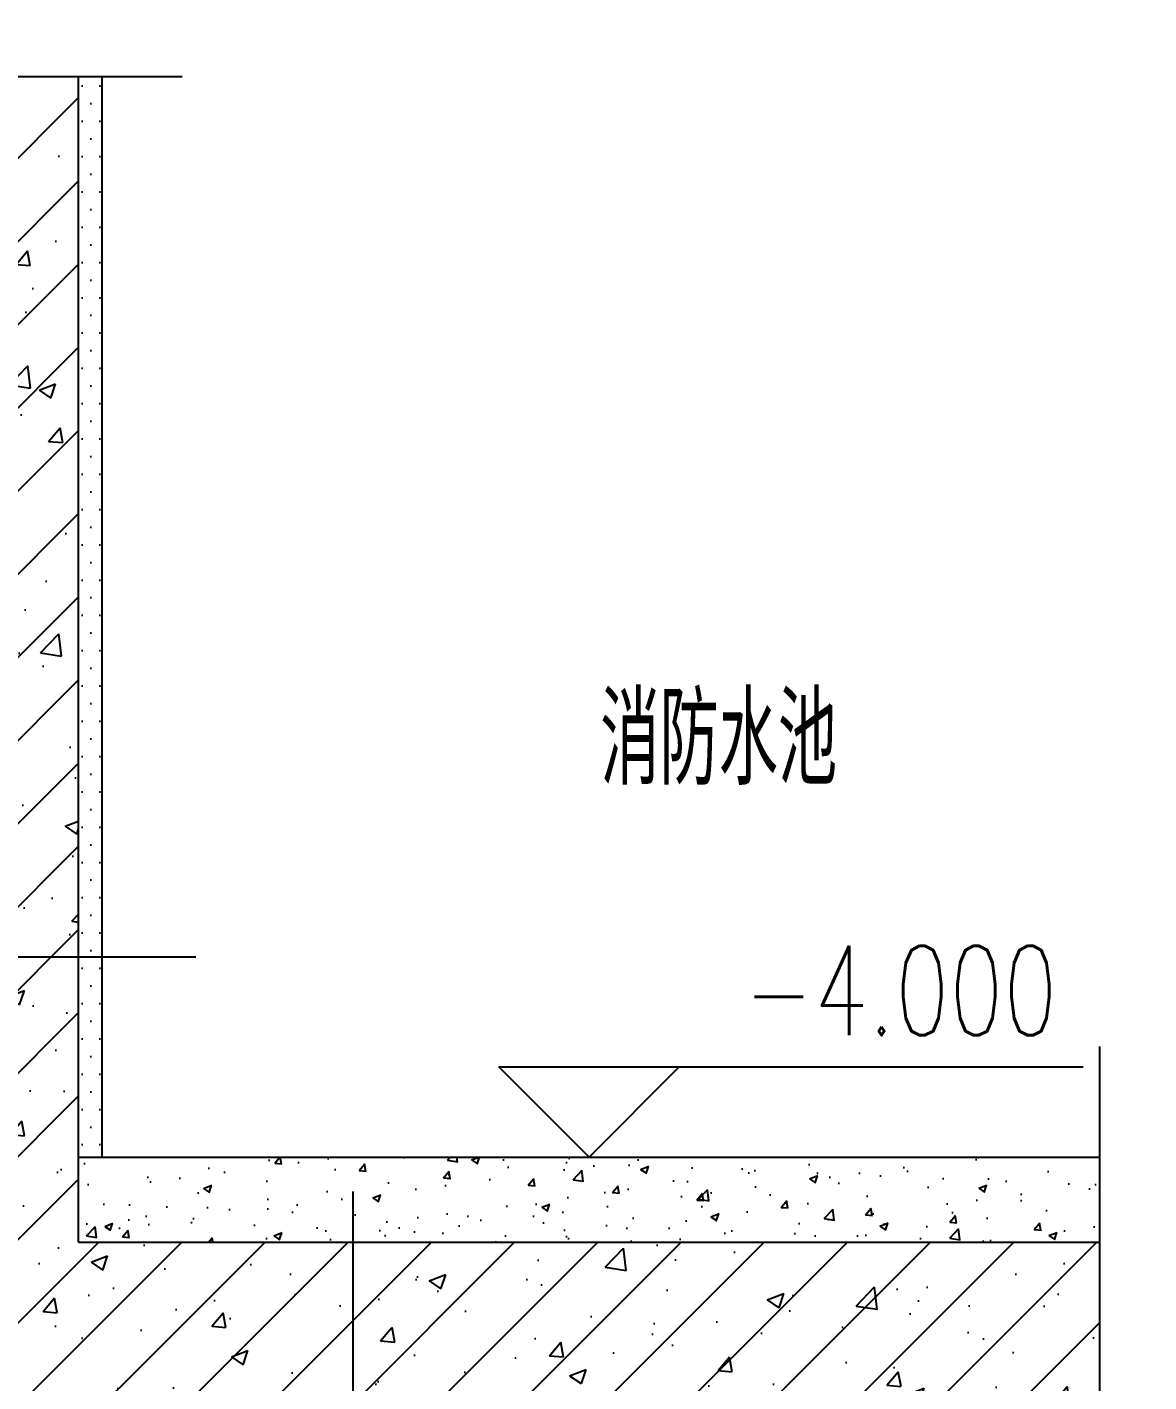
# Model space of a CAD drawing. Extents: x 19098 to 79498, y 3162 to 205862.
# Drawn here: x 62791 to 66524, y 57632 to 62141 of the extents above; entities that cross this region are included whole.
import ezdxf

# ---------------------------------------------------------------- set-up
doc = ezdxf.new("R2010")
doc.units = 0
doc.header["$LTSCALE"] = 1000
doc.header["$MEASUREMENT"] = 0
for name, color, linetype in [('0砼', 8, 'Continuous'), ('AXIS', 3, 'Continuous'), ('DIM_ELEV', 3, 'Continuous'), ('P-KX1', 153, 'Continuous'), ('PUB_DIM', 3, 'Continuous'), ('PUB_TEXT', 7, 'Continuous'), ('STAIR', 2, 'Continuous'), ('ttcc', 8, 'Continuous'), ('WALL', 9, 'Continuous')]:
    doc.layers.add(name, color=color, linetype=linetype)
doc.styles.add('_TCH_DIM', font='SIMPLEX', dxfattribs={"bigfont": 'GBCBIG'})
doc.styles.add('hztxt', font='txt.shx', dxfattribs={"width": 0.8, "bigfont": 'hztxt.shx'})

# ---------------------------------------------------------------- blocks, each defined once
blk = doc.blocks.new('111')
at = {"layer": '0砼'}
h = blk.add_hatch(dxfattribs=at)
h.set_pattern_fill('混凝土', color=256, scale=11.744186, style=0)
h.set_pattern_definition([(50, (-316725.82, 477542.6), (84.23637, -7.3697275), [8.80814, -96.889535]), (355, (-316725.82, 477542.6), (-16.295215, 88.338844), [7.046512, -77.511628]), (100.4514, (-316718.8, 477541.98), (67.941218, 80.969062), [7.485766, -82.343434]), (46.1842, (-316725.82, 477566.09), (125.338774, -19.438861), [13.21221, -145.334302]), (96.6356, (-316715.38, 477564.47), (109.768527, 114.402215), [11.22865, -123.51513]), (351.1842, (-316725.82, 477566.09), (109.768438, 114.4023), [10.569767, -116.267442]), (21, (-316714.08, 477560.21), (70.101875, -47.284312), [8.80814, -96.889535]), (326, (-316714.08, 477560.21), (28.575405, 85.16297), [7.046512, -77.511628]), (71.4514, (-316708.24, 477556.27), (98.677309, 37.878582), [7.485766, -82.343434]), (37.5, (-316725.823, 477542.597), (1.428076, 39.0956735), [0, -76.572093, 0, -78.6860465, 0, -77.8052326]), (7.5, (-316725.823, 477542.597), (30.895376, 46.3204452), [0, -44.8627907, 0, -74.810465, 0, -29.6540698]), (327.5, (-316752.013, 477542.597), (62.6931, -2.6488861), [0, -29.360465, 0, -91.604651, 0, -121.5523256]), (317.5, (-316763.757, 477542.597), (68.4904687, 11.7565154), [0, -38.1686047, 0, -60.834884, 0, -86.3197674])])
h.paths.add_polyline_path([(-50453.3, -8331.7), (-51472.5, -8331.7), (-51472.5, -8416.6), (-50453.3, -8416.6)])
at = {"layer": 'STAIR'}
h = blk.add_hatch(dxfattribs=at)
h.set_pattern_fill('粉刷', color=256, scale=35.232558, style=0)
h.set_pattern_definition([(0, (-227110.278, 67081.129), (8.8081395, 17.616279), [0, -17.616279])])
h.paths.add_polyline_path([(-51449, -7253), (-51472.5, -7253), (-51472.5, -8331.7), (-51449, -8331.7)])
at = {"layer": 'ttcc', "linetype": 'Continuous'}
h = blk.add_hatch(dxfattribs=at)
h.set_pattern_fill('钢筋混凝土', color=256, scale=23.488372, style=0)
h.set_pattern_definition([(45, (-72317.9, -32026.35), (-41.52197, 41.52197), []), (50, (-72317.9, -32026.35), (168.47274, -14.73945), [17.6163, -193.7791]), (355, (-72317.9, -32026.35), (-32.5904, 176.6777), [14.093, -155.02326]), (100.4514, (-72303.86, -32027.58), (135.8824, 161.9381), [14.9715, -164.6869]), (46.1842, (-72317.9, -31979.37), (250.6775, -38.8777), [26.4244, -290.6686]), (96.6356, (-72297, -31982.6), (219.537, 228.8044), [22.4573, -247.0303]), (351.1842, (-72317.9, -31979.37), (219.5369, 228.8046), [21.1395, -232.5349]), (21, (-72294.41, -31991.12), (140.20375, -94.5686), [17.6163, -193.7791]), (326, (-72294.41, -31991.12), (57.1508, 170.3259), [14.093, -155.02326]), (71.4514, (-72282.73, -31999), (197.3546, 75.7572), [14.9715, -164.6869]), (37.5, (-72317.9, -32026.35), (2.85615, 78.19135), [0, -153.14419, 0, -157.3721, 0, -155.61047]), (7.5, (-72317.9, -32026.35), (61.79075, 92.6409), [0, -89.72558, 0, -149.62093, 0, -59.30814]), (327.5, (-72370.28, -32026.35), (125.3862, -5.29777), [0, -58.72093, 0, -183.2093, 0, -243.10465]), (317.5, (-72393.77, -32026.35), (136.98094, 23.51303), [0, -76.3372, 0, -121.66977, 0, -172.63953])])
h.paths.add_polyline_path([(-50453.3, -8416.6), (-51472.5, -8416.6), (-51472.5, -7253), (-51580.3, -7253), (-51597.8, -7302.3), (-51615.2, -7203.7), (-51633.1, -7253), (-51824.8, -7253), (-51824.8, -8416.6), (-52824.8, -8416.6), (-52824.8, -8618.6), (-52824.8, -8642.8), (-52824.8, -8660.2), (-52824.8, -8671.4), (-52824.8, -8886.4), (-50453.3, -8886.4), (-50453.3, -8804.7), (-50502.6, -8787.2), (-50404, -8769.8), (-50453.3, -8751.9)])
at = {"layer": 'AXIS'}
for p, q in [((-51355.5, -8132.3), (-53266.5, -8132.3)), ((-51198.8, -8366.1), (-51198.8, -10765.4))]:
    blk.add_line(p, q, dxfattribs=at)
at = {"layer": 'DIM_ELEV'}
for p, q in [((-50962.9, -8331.7), (-51052.9, -8241.7)), ((-51052.9, -8241.7), (-50469.5, -8241.7)), ((-50962.9, -8331.7), (-50872.9, -8241.7))]:
    blk.add_line(p, q, dxfattribs=at)
at = {"layer": 'P-KX1'}
blk.add_line((-51449, -8331.7), (-51449, -7253), dxfattribs=at)
at = {"layer": 'PUB_DIM'}
for points in [[(-52016.5, -7253), (-51719.3, -7253), (-51701.3, -7203.7), (-51683.9, -7302.3), (-51666.4, -7253), (-51369.2, -7253)], [(-50453.3, -8221.3), (-50453.3, -8635.7), (-50404, -8653.7), (-50502.6, -8671.1), (-50453.3, -8688.6), (-50453.3, -9253)]]:
    blk.add_lwpolyline(points, dxfattribs=at)
at = {"layer": 'WALL'}
for q in [(-51472.5, -7253), (-50453.3, -8416.6)]:
    blk.add_line((-51472.5, -8416.6), q, dxfattribs=at)
at = {"layer": 'WALL', "color": 0}
blk.add_line((-51472.5, -8331.7), (-50453.3, -8331.7), dxfattribs=at)
at = {"layer": 'PUB_TEXT'}
for s, height, style, width, p in [('消防水池', 90.89, 'hztxt', 0.65, (-50951.6, -7960.1)), ('-4.000', 89.25, '_TCH_DIM', 0.705882, (-50808.5, -8210.2))]:
    blk.add_text(s, height=height, dxfattribs=dict(at, style=style, width=width)).set_placement(p)

msp = doc.modelspace()

# ---------------------------------------------------------------- block references
at = {"layer": '0砼', "xscale": 3.333333333333333, "yscale": 3.333333333333333, "zscale": 3.333333333333333}
msp.add_blockref('111', (234537.5, 86153.1), dxfattribs=at)

doc.saveas('drawing.dxf')
